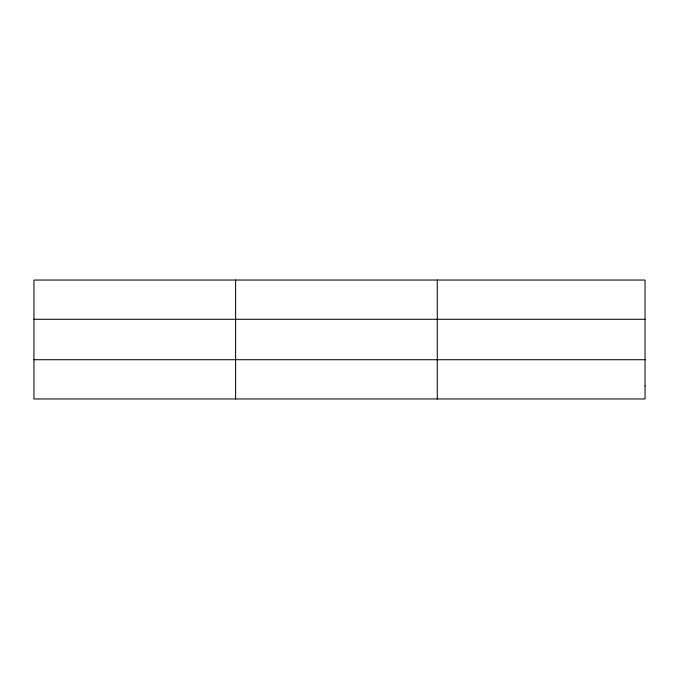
<?xml version="1.0" encoding="UTF-8"?>
<svg xmlns="http://www.w3.org/2000/svg" width="679" height="679" viewBox="0 0 679 679"><rect width="100%" height="100%" fill="white"/><g stroke="black" fill="none" stroke-linecap="round" stroke-linejoin="round"><path stroke-width="1.02" d="M235.613 398.955L235.613 280.045M437.276 398.955L437.276 280.045M33.95 319.283L645.05 319.283M33.95 359.717L645.05 359.717M645.05 385.876L645.05 398.955L33.95 398.955L33.95 280.045L645.05 280.045L645.05 385.876"/></g></svg>
